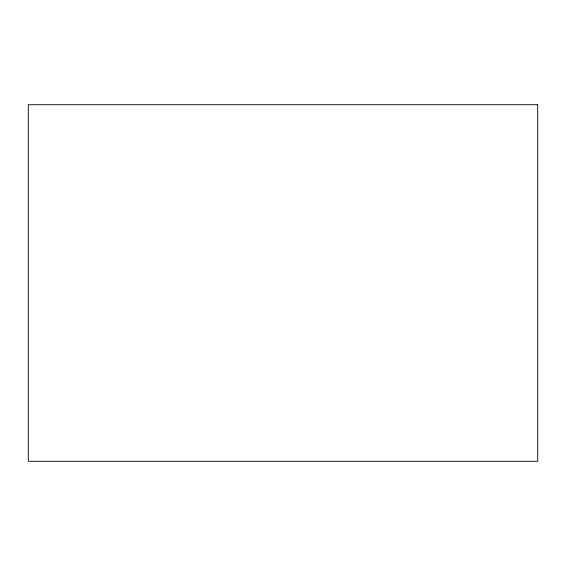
<?xml version="1.0" encoding="UTF-8"?>
<svg xmlns="http://www.w3.org/2000/svg" width="566" height="566" viewBox="0 0 566 566"><rect width="100%" height="100%" fill="white"/><g stroke="black" fill="none" stroke-linecap="round" stroke-linejoin="round"><path stroke-width="0.85" d="M537.7 104.71L28.3 104.71L28.3 461.29L537.7 461.29L537.7 104.71"/></g></svg>
